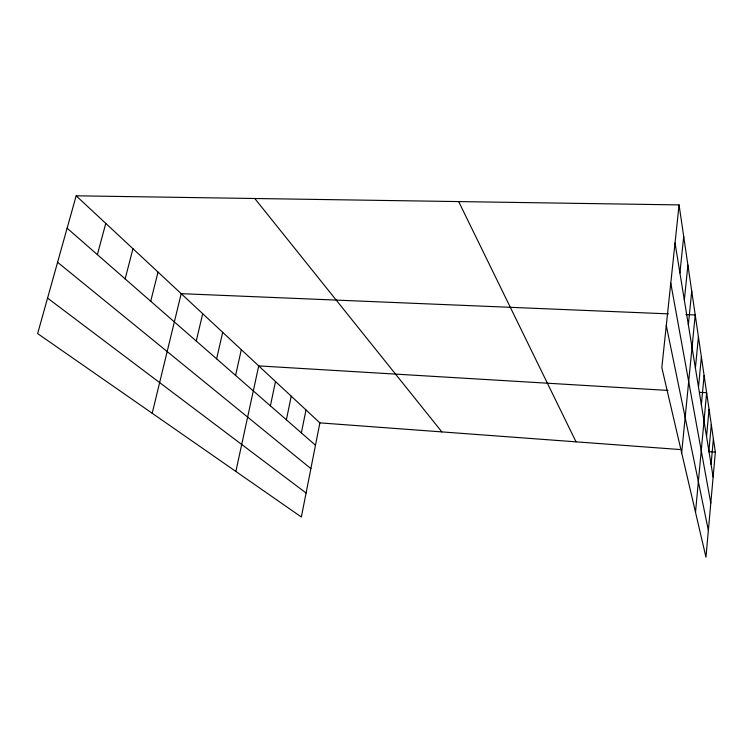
<?xml version="1.0" encoding="UTF-8"?>
<svg xmlns="http://www.w3.org/2000/svg" width="753" height="753" viewBox="0 0 753 753"><rect width="100%" height="100%" fill="white"/><g stroke="black" fill="none" stroke-linecap="round" stroke-linejoin="round"><path stroke-width="1.13" d="M679.074 204.91L715.35 452.139L705.966 557.192L661.821 367.615L679.074 204.91L76.166 195.808L37.65 333.588L301.36 517.01L319.874 422.875L76.166 195.808M708.893 450.991L711.303 424.532M711.077 464.46L713.392 438.811M695.508 512.266L706.634 392.746L699.612 392.332M706.54 436.533L709.053 409.218M701.354 404.709L704.111 375.531M698.502 387.127L701.382 356.941M681.672 452.845L695.226 314.98L685.889 314.594M695.395 368.095L698.426 336.826M688.364 324.844L691.725 291.166M684.345 300.136L687.903 265.122M679.921 272.963L683.705 236.498M301.379 432.909L305.991 409.943M286.375 419.798L291.232 396.191M270.383 405.82L275.513 381.536M235.868 471.453L258.721 365.902L667.996 390.431M235.595 375.418L241.308 349.674M216.619 358.842L222.681 332.318M196.26 341.043L202.698 313.7M152.2 413.256L181.2 293.67L668.4 313.869M150.722 301.247L158.026 272.087M125.139 278.902L132.961 248.735M97.372 254.627L105.768 223.396M319.874 422.875L679.63 449.503M708.432 451.631L715.35 452.139M47.571 298.113L306.085 493.017M57.586 262.279L310.885 468.62M67.111 228.187L315.479 445.23M254.787 198.51L441.86 431.902M458.662 201.578L576.026 441.832M666.283 325.512L708.366 530.366M670.772 283.137L710.794 503.117M675.036 242.946L713.129 477.035"/></g></svg>
